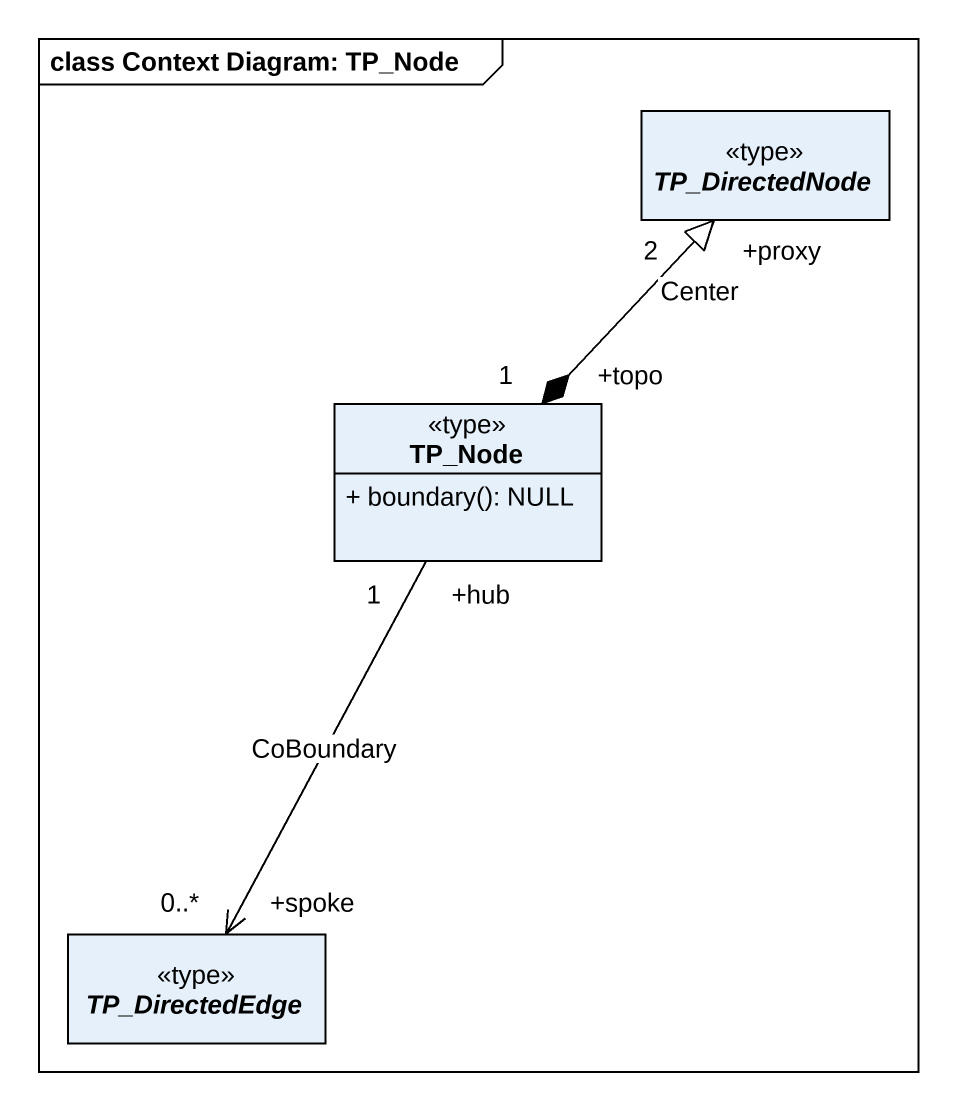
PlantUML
@startuml
mainframe class Context Diagram: TP_Node
hide circle
hide empty members
skinparam classAttributeIconSize 0
abstract class TP_DirectedNode <<type>>
class TP_Node <<type>> {
  + boundary(): NULL
}
abstract class TP_DirectedEdge <<type>>
TP_DirectedNode "+proxy\n2" <--* "+topo\n1" TP_Node : Center
TP_Node -up-|> TP_DirectedNode
TP_Node "+hub\n1" --> "+spoke\n0..*" TP_DirectedEdge : CoBoundary
@enduml
